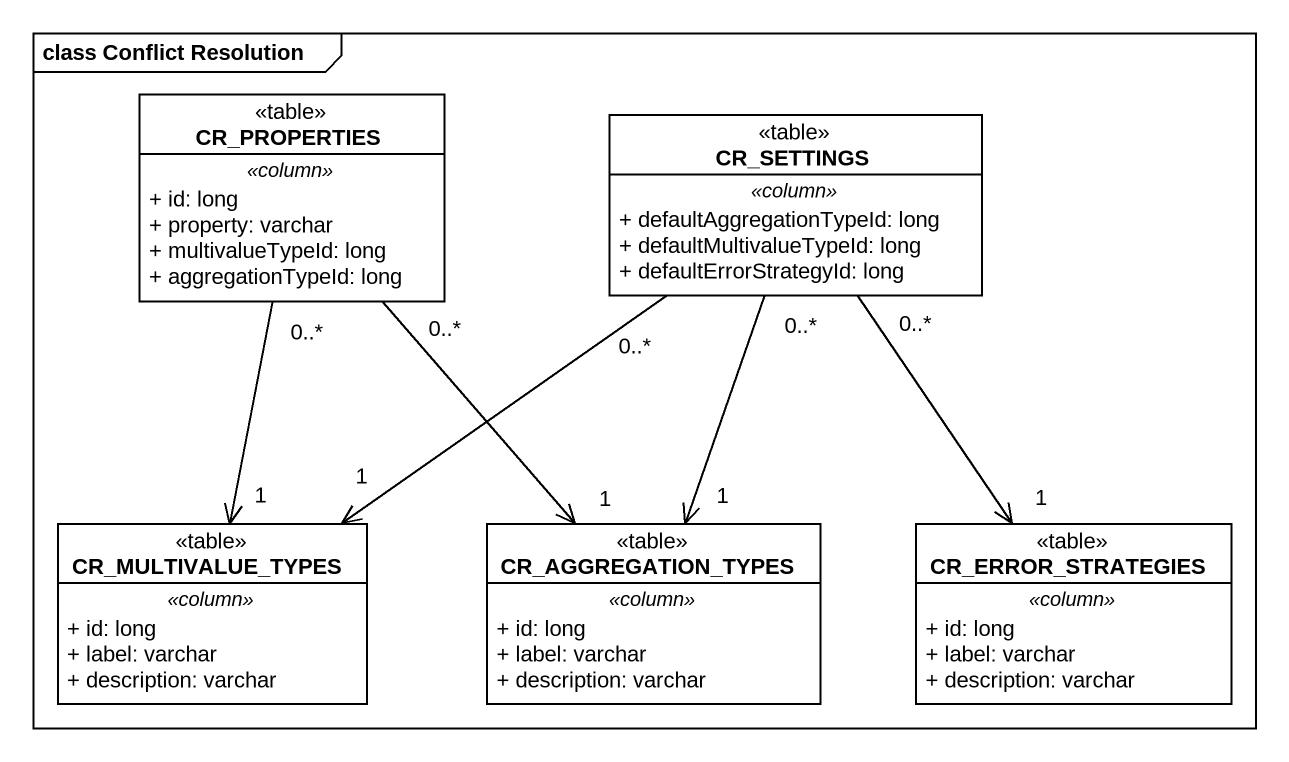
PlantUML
@startuml
mainframe class Conflict Resolution
hide circle
hide empty members
skinparam classAttributeIconSize 0
class CR_PROPERTIES <<table>> {
  .. <<column>> ..
  + id: long
  + property: varchar
  + multivalueTypeId: long
  + aggregationTypeId: long
}
class CR_SETTINGS <<table>> {
  .. <<column>> ..
  + defaultAggregationTypeId: long
  + defaultMultivalueTypeId: long
  + defaultErrorStrategyId: long
}
class CR_MULTIVALUE_TYPES <<table>> {
  .. <<column>> ..
  + id: long
  + label: varchar
  + description: varchar
}
class CR_AGGREGATION_TYPES <<table>> {
  .. <<column>> ..
  + id: long
  + label: varchar
  + description: varchar
}
class CR_ERROR_STRATEGIES <<table>> {
  .. <<column>> ..
  + id: long
  + label: varchar
  + description: varchar
}
CR_PROPERTIES "0..*" --> "1" CR_MULTIVALUE_TYPES
CR_PROPERTIES "0..*" --> "1" CR_AGGREGATION_TYPES
CR_SETTINGS "0..*" --> "1" CR_MULTIVALUE_TYPES
CR_SETTINGS "0..*" --> "1" CR_AGGREGATION_TYPES
CR_SETTINGS "0..*" --> "1" CR_ERROR_STRATEGIES
@enduml
